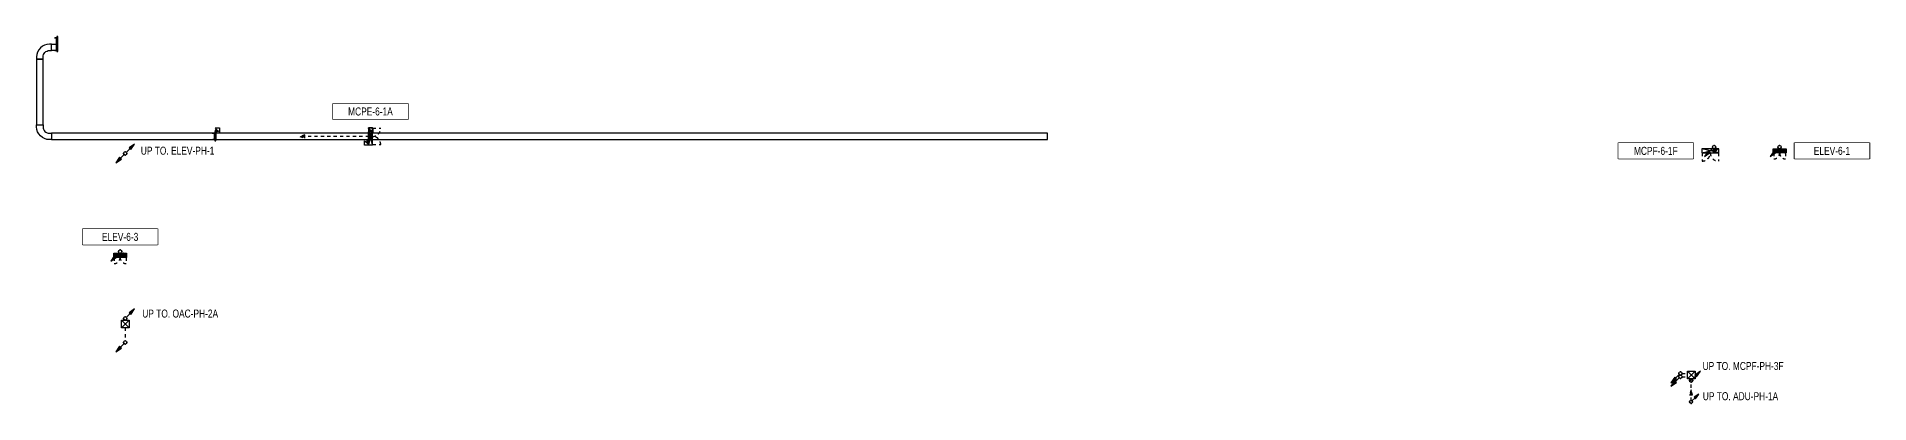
# Model space of a CAD drawing. Header units: millimetres. Extents: x -149088 to 500787, y -530175 to 1035835.
# Drawn here: x 93864 to 179732, y 822375 to 839555 of the extents above; entities that cross this region are included whole.
import ezdxf
from ezdxf.enums import TextEntityAlignment as Align

# ---------------------------------------------------------------- set-up
doc = ezdxf.new("R2010")
doc.units = ezdxf.units.MM
doc.header["$LTSCALE"] = 150
doc.linetypes.add('CONTINOUS', pattern=[0])
doc.linetypes.add('D1', pattern=[3, 1, -1, 1])
for name, color, linetype in [('------01 Distribution Panel', 3, 'Continuous'), ('------01 Motor Control Panel or Center', 4, 'Continuous'), ('------01 Motor Control Panel or Center_Fire', 232, 'Continuous'), ('-----00 LV_CABLE', 2, 'Continuous'), ('-----20 General Symbol', 3, 'Continuous'), ('-----26 Electrical Cable Tray', 200, 'Continuous')]:
    doc.layers.add(name, color=color, linetype=linetype)
doc.styles.add('ELEC', font='')
doc.styles.get('ELEC').set_extended_font_data('Dotum')

# ---------------------------------------------------------------- blocks, each defined once
blk = doc.blocks.new('*U28')
at = {"linetype": 'Continuous', "ltscale": 0.1}
for p, q in [((-100, 57), (-100, 59)), ((-50, 57), (-50, 59)), ((0, 57), (0, 59)), ((50, 57), (50, 59)), ((100, 57), (100, 59))]:
    blk.add_line(p, q, dxfattribs=at)
blk.add_lwpolyline([(200, 0), (200, 40), (-200, 40), (-200, 0)], close=True, dxfattribs=at)
for points in [[(-150, 40), (-150, 140), (-125, 140), (-125, 137), (-147, 137), (-147, 40)], [(-147, 59), (147, 59)], [(-147, 57), (147, 57)], [(147, 43), (-147, 43)], [(150, 40), (150, 140), (125, 140), (125, 137), (147, 137), (147, 40)]]:
    blk.add_lwpolyline(points, dxfattribs=at)
at = {"linetype": 'Continuous', "ltscale": 0.1, "style": 'ELEC'}
blk.add_text('W300*H100', height=10, dxfattribs=at).set_placement((-190, 10), align=Align.MIDDLE_LEFT)
blk = doc.blocks.new('TRAY (U-D)')
at = {"color": 0}
for points in [[(156, 467), (-28, 651), (651, 651), (651, -28), (467, 156), (438, 127), (127, 438)], [(-28, 283), (-28, 255), (255, -28), (283, -28), (297, -14), (-14, 297)], [(-28, 198), (-28, 141), (141, -28), (198, -28)], [(14, 325), (325, 14), (354, 42), (42, 354)], [(71, 382), (382, 71), (410, 99), (99, 410)]]:
    blk.add_lwpolyline(points, close=True, dxfattribs=at)
blk.add_circle((0, 0), 40, dxfattribs=at)
blk = doc.blocks.new('*U27')
at = {"color": 0}
blk.add_lwpolyline([(0, 0), (-100, 0, -0.414214), (-400, 300), (-400, 400), (-700, 400), (-700, 300, 0.414214), (-100, -300), (0, -300)], format="xyb", close=True, dxfattribs=at)
at = {"color": 0, "style": 'ELEC'}
blk.add_text('W:300(ELBOW 90)', height=10, dxfattribs=at).set_placement((-5, -290), align=Align.MIDDLE_RIGHT)
blk = doc.blocks.new('MCP_EQUIPMENT-2')
for p, q in [((200, 400), (0, -400)), ((200, -400), (0, 400))]:
    blk.add_line(p, q)
at = {"color": 1, "linetype": 'D1'}
for p, q in [((200, 380), (580, 380)), ((200, -380), (580, -380))]:
    blk.add_line(p, q, dxfattribs=at)
blk.add_lwpolyline([(200, 400), (0, 400), (0, -400), (200, -400)], close=True)
for centre, start, end in [((200, 380), 270, 0), ((200, -380), 0, 90)]:
    blk.add_arc(centre, 380, start, end, dxfattribs=at)
blk = doc.blocks.new('11')
at = {"linetype": 'D1'}
h = blk.add_hatch(color=256, dxfattribs=at)
edge = h.paths.add_edge_path()
edge.add_arc((0, 0), 75, 0, 360)
blk.add_circle((0, 0), 75, dxfattribs=at)
for p in [(-75, 0), (0, 75), (75, 0), (0, -75)]:
    blk.add_point(p, dxfattribs=at)
blk = doc.blocks.new('22')
at = {"linetype": 'D1'}
h = blk.add_hatch(color=0, dxfattribs=at)
h.dxf.hatch_style = 1
h.paths.add_polyline_path([(0, 0), (-241, 75), (-241, -75)])
at = {"color": 0, "linetype": 'D1'}
blk.add_lwpolyline([(-241, -75), (0, 0), (-241, 75)], close=True, dxfattribs=at)
blk = doc.blocks.new('O01')
blk.add_hatch(color=256).paths.add_polyline_path([(-149, -218), (-218, -149), (-368, -368)])
blk.add_line((-46, -46), (-184, -184))
blk.add_lwpolyline([(-368, -368), (-149, -218), (-218, -149), (-368, -368)])
blk.add_circle((0, 0), 65)
for p in [(-65, 0), (-65, 0), (0, 65), (0, 65), (65, 0), (65, 0), (0, -65), (0, -65)]:
    blk.add_point(p)
blk = doc.blocks.new('PNL3')
at = {"color": 1, "linetype": 'D1'}
for p, q in [((-200, 280), (-480, 280)), ((-200, -280), (-480, -280))]:
    blk.add_line(p, q, dxfattribs=at)
for p, q in [((-200, 276), (0, 76)), ((-200, 205), (0, 5)), ((-200, 135), (0, -65)), ((-200, 64), (0, -136)), ((-153, 300), (0, 147)), ((-83, 300), (0, 217)), ((-200, -7), (0, -207)), ((-200, -78), (0, -278)), ((-200, -148), (-48, -300)), ((-200, -219), (-119, -300))]:
    blk.add_line(p, q)
blk.add_lwpolyline([(0, -300), (-200, -300), (-200, 300), (0, 300)], close=True)
for centre, start, end in [((-200, 280), 180, 270), ((-200, -280), 90, 180)]:
    blk.add_arc(centre, 280, start, end, dxfattribs=at)
blk = doc.blocks.new('O05')
for p, q in [((-150, -150), (-150, 150)), ((-150, 150), (150, 150)), ((150, 150), (-150, -150)), ((-150, 150), (150, -150)), ((150, 150), (150, -150)), ((150, -150), (-150, -150))]:
    blk.add_line(p, q)
blk = doc.blocks.new('*U10')
at = {"linetype": 'Continuous', "ltscale": 0.1}
for p, q in [((-250, 57), (-250, 59)), ((-200, 57), (-200, 59)), ((-150, 57), (-150, 59)), ((-100, 57), (-100, 59)), ((-50, 57), (-50, 59)), ((0, 57), (0, 59)), ((50, 57), (50, 59)), ((100, 57), (100, 59)), ((150, 57), (150, 59)), ((200, 57), (200, 59)), ((250, 57), (250, 59))]:
    blk.add_line(p, q, dxfattribs=at)
blk.add_lwpolyline([(350, 0), (350, 40), (-350, 40), (-350, 0)], close=True, dxfattribs=at)
for points in [[(-300, 40), (-300, 140), (-275, 140), (-275, 137), (-297, 137), (-297, 40)], [(-297, 59), (297, 59)], [(-297, 57), (297, 57)], [(297, 43), (-297, 43)], [(300, 40), (300, 140), (275, 140), (275, 137), (297, 137), (297, 40)]]:
    blk.add_lwpolyline(points, dxfattribs=at)
at = {"linetype": 'Continuous', "ltscale": 0.1, "style": 'ELEC'}
blk.add_text('W600*H100', height=10, dxfattribs=at).set_placement((-340, 10), align=Align.MIDDLE_LEFT)

msp = doc.modelspace()

# ---------------------------------------------------------------- linework, layer by layer
at = {"layer": '------01 Distribution Panel', "linetype": 'CONTINOUS', "elevation": 0}
for points in [[(179732, 834575), (179732, 833835), (176229, 833835), (176229, 834575)], [(99528, 830545), (99528, 829805), (96024, 829805), (96024, 830545)]]:
    msp.add_lwpolyline(points, close=True, dxfattribs=at)
at = {"layer": '------01 Motor Control Panel or Center', "linetype": 'CONTINOUS', "elevation": 0}
msp.add_lwpolyline([(111255, 836420), (111255, 835680), (107752, 835680), (107752, 836420)], close=True, dxfattribs=at)
at = {"layer": '------01 Motor Control Panel or Center_Fire', "linetype": 'CONTINOUS', "elevation": 0}
msp.add_lwpolyline([(171479, 834575), (171479, 833835), (167975, 833835), (167975, 834575)], close=True, dxfattribs=at)
at = {"layer": '-----00 LV_CABLE', "linetype": 'D1', "elevation": 0}
for points in [[(109429, 834880), (106429, 834880)], [(170954, 823776), (171204, 823776)], [(170954, 823620), (171204, 823620)]]:
    msp.add_lwpolyline(points, dxfattribs=at)
at = {"layer": '-----00 LV_CABLE', "linetype": 'D1'}
for points in [[(98012, 825917), (98012, 825305)], [(171376, 822505), (171376, 823518)]]:
    msp.add_lwpolyline(points, dxfattribs=at)
for centre in [(172513, 834294), (175588, 834294)]:
    msp.add_arc(centre, 91.1, 283.39653, 78.53459, dxfattribs=at)
at = {"layer": '-----26 Electrical Cable Tray'}
for points in [[(94814, 839205), (94814, 838905), (94564, 838905), (94564, 839205)], [(94164, 838505), (93864, 838505), (93864, 835430), (94164, 835430)]]:
    msp.add_lwpolyline(points, close=True, dxfattribs=at)
at = {"layer": '-----26 Electrical Cable Tray', "elevation": 0}
for points in [[(102254, 834730), (102254, 835030), (94564, 835030), (94564, 834730)], [(109404, 834730), (109404, 835030), (102254, 835030), (102254, 834730)], [(141222, 834730), (141222, 835030), (109460, 835030), (109460, 834730)]]:
    msp.add_lwpolyline(points, close=True, dxfattribs=at)

# ---------------------------------------------------------------- block references
at = {"layer": '------01 Distribution Panel', "rotation": 89.99999999999999}
msp.add_blockref('PNL3', (175529, 834305), dxfattribs=at)
at = {"layer": '------01 Motor Control Panel or Center'}
msp.add_blockref('MCP_EQUIPMENT-2', (109404, 834880), dxfattribs=at)
at = {"layer": '------01 Motor Control Panel or Center_Fire', "rotation": 270}
msp.add_blockref('MCP_EQUIPMENT-2', (172279, 834305), dxfattribs=at)
at = {"layer": '-----00 LV_CABLE', "linetype": 'D1'}
for name, p, rotation in [('22', (106188, 834880), 180), ('22', (171376, 823012), 90), ('O01', (171376, 822440), 180)]:
    msp.add_blockref(name, p, dxfattribs=dict(at, rotation=rotation))
for p in [(109504, 834880), (172454, 834205), (175529, 834205)]:
    msp.add_blockref('11', p, dxfattribs=at)
at = {"layer": '-----00 LV_CABLE', "linetype": 'D1', "xscale": 1.2, "yscale": 1.2, "zscale": 1.2}
for name, p in [('O01', (98012, 834083)), ('O01', (172454, 834383)), ('O05', (98012, 826097)), ('O01', (98012, 825227)), ('O01', (170876, 823776)), ('O01', (170876, 823620)), ('O05', (171384, 823698))]:
    msp.add_blockref(name, p, dxfattribs=at)
at = {"layer": '-----00 LV_CABLE', "linetype": 'D1', "xscale": 1.2, "yscale": 1.2, "zscale": 1.2, "rotation": 180}
for p in [(98012, 834083), (98012, 826355), (171376, 823440)]:
    msp.add_blockref('O01', p, dxfattribs=at)
at = {"layer": '-----20 General Symbol', "xscale": 1.2, "yscale": 1.2, "zscale": 1.2}
msp.add_blockref('O01', (175529, 834383), dxfattribs=at)
at = {"layer": '-----26 Electrical Cable Tray'}
for name, p, rotation in [('*U27', (94164, 838505), 270), ('*U10', (94854, 839205), 89.99999999999999)]:
    msp.add_blockref(name, p, dxfattribs=dict(at, rotation=rotation))
at = {"layer": '-----26 Electrical Cable Tray', "xscale": -1, "rotation": 270}
msp.add_blockref('*U27', (94164, 835430), dxfattribs=at)
at = {"layer": '-----26 Electrical Cable Tray', "linetype": 'Continuous', "ltscale": 7.5}
for p, rotation in [((102254, 834880), 89.99999999999999), ((109404, 834880), 270)]:
    msp.add_blockref('*U28', p, dxfattribs=dict(at, rotation=rotation))
at = {"layer": '-----26 Electrical Cable Tray', "linetype": 'Continuous', "xscale": 0.3, "yscale": 0.3, "zscale": 0.3}
for p in [(102234, 835092), (109424, 835092)]:
    msp.add_blockref('TRAY (U-D)', p, dxfattribs=at)
at = {"layer": '-----26 Electrical Cable Tray', "linetype": 'Continuous', "xscale": 0.3, "yscale": 0.3, "zscale": 0.3, "rotation": 180}
msp.add_blockref('TRAY (U-D)', (109424, 834668), dxfattribs=at)

# ---------------------------------------------------------------- texts
at = {"layer": '------01 Distribution Panel', "linetype": 'CONTINOUS', "style": 'ELEC', "width": 0.8}
msp.add_text('UP TO. ELEV-PH-1', height=375, dxfattribs=at).set_placement((100466, 834212), align=Align.MIDDLE)
at = {"layer": '------01 Motor Control Panel or Center', "linetype": 'CONTINOUS', "style": 'ELEC', "width": 0.8}
msp.add_text('UP TO. OAC-PH-2A', height=375, dxfattribs=at).set_placement((100589, 826582), align=Align.MIDDLE)
msp.add_text('UP TO. ADU-PH-1A', height=375, dxfattribs=at).set_placement((171928, 822711), align=Align.MIDDLE_LEFT)
at = {"layer": '------01 Motor Control Panel or Center_Fire', "linetype": 'CONTINOUS', "style": 'ELEC', "width": 0.8}
msp.add_text('UP TO. MCPF-PH-3F', height=375, dxfattribs=at).set_placement((171920, 824126), align=Align.MIDDLE_LEFT)

# ---------------------------------------------------------------- next in the draw order: wipeouts: each hides what was drawn before it
for points, layer in [([(176229, 834575), (179732, 834575), (179732, 833835), (176229, 833835)], '------01 Distribution Panel'), ([(96024, 830545), (99528, 830545), (99528, 829805), (96024, 829805)], '------01 Distribution Panel'), ([(167975, 834575), (171479, 834575), (171479, 833835), (167975, 833835)], '------01 Motor Control Panel or Center_Fire')]:
    msp.add_wipeout(points).dxf.layer = layer
at = {"color": 1}
msp.add_wipeout([(107752, 836420), (111255, 836420), (111255, 835680), (107752, 835680)], dxfattribs=at).dxf.layer = '------01 Motor Control Panel or Center'

# ---------------------------------------------------------------- next in the draw order: linework, layer by layer
at = {"layer": '-----00 LV_CABLE', "linetype": 'D1'}
msp.add_arc((97836, 829394), 91.1, 283.39653, 78.53459, dxfattribs=at)

# ---------------------------------------------------------------- next in the draw order: block references
at = {"layer": '------01 Distribution Panel', "rotation": 89.99999999999993}
msp.add_blockref('PNL3', (97776, 829405), dxfattribs=at)
msp.add_blockref('PNL3', (97776, 829405), dxfattribs=at)
at = {"layer": '-----00 LV_CABLE', "linetype": 'D1', "xscale": 1.2, "yscale": 1.2, "zscale": 1.2}
msp.add_blockref('O01', (97776, 829483), dxfattribs=at)
at = {"layer": '-----00 LV_CABLE', "linetype": 'D1'}
msp.add_blockref('11', (97776, 829305), dxfattribs=at)

# ---------------------------------------------------------------- next in the draw order: texts
at = {"layer": '------01 Distribution Panel', "linetype": 'CONTINOUS', "style": 'ELEC', "width": 0.8}
for s, p in [('ELEV-6-1', (177980, 834205)), ('ELEV-6-3', (97776, 830175))]:
    msp.add_text(s, height=375, dxfattribs=at).set_placement(p, align=Align.MIDDLE)
at = {"layer": '------01 Motor Control Panel or Center', "linetype": 'CONTINOUS', "style": 'ELEC', "width": 0.8}
msp.add_text('MCPE-6-1A', height=375, dxfattribs=at).set_placement((109504, 836050), align=Align.MIDDLE)
at = {"layer": '------01 Motor Control Panel or Center_Fire', "linetype": 'CONTINOUS', "style": 'ELEC', "width": 0.8}
msp.add_text('MCPF-6-1F', height=375, dxfattribs=at).set_placement((169727, 834205), align=Align.MIDDLE)

doc.saveas('drawing.dxf')
